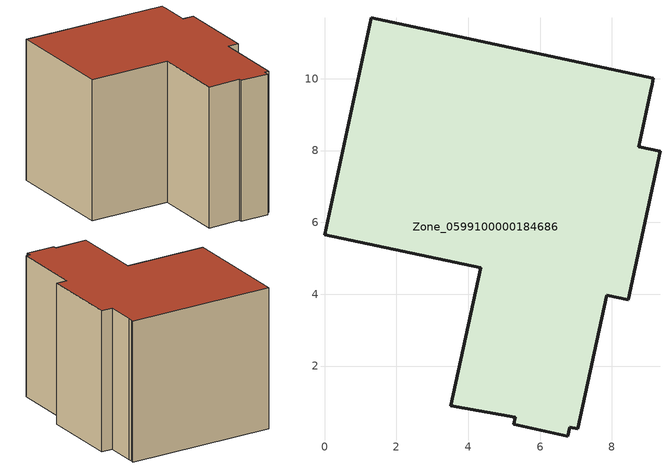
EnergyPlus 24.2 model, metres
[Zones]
Zone_0599100000184686
 floor ground (C_G): 6.83,0.29 6.78,0.05 5.27,0.38 5.31,0.57 3.52,0.89 4.35,4.74 0,5.66 1.3,11.69 9.16,10.01 9.12,9.85 9.09,9.66 8.75,8.1 9.34,7.98 8.45,3.84 7.86,3.97 7.05,0.25 z0
 wall outside (C_F): 7.86,3.97 8.45,3.84 9.34,7.98 8.75,8.1 9.09,9.66 9.12,9.85 9.16,10.01 1.3,11.69 0,5.66 4.35,4.74 3.52,0.89 5.31,0.57 5.27,0.38 6.78,0.05 6.83,0.29 7.05,0.25 7.86,3.97 z0:7.64
 roof outside (C_R): 9.09,9.66 9.12,9.85 9.16,10.01 1.3,11.69 0,5.66 4.35,4.74 3.52,0.89 5.31,0.57 5.27,0.38 6.78,0.05 6.83,0.29 7.05,0.25 7.86,3.97 8.45,3.84 9.34,7.98 8.75,8.1 z7.64
[BUILDING]
Pand.0599100000184686: North Axis=0; Terrain=City; Loads Convergence Tolerance Value=0.04; Temperature Convergence Tolerance Value=0.4; Solar Distribution=FullExterior; Maximum Number of Warmup Days=25; Minimum Number of Warmup Days=1
[Site:Location]
Rotterdam.The.Hague.AP_ZH_NLD Design_Conditions: Latitude=51.96; Longitude=4.45; Time Zone=1; Elevation=-4.5
[SITE:GROUNDTEMPERATURE:BUILDINGSURFACE]
18, 18, 18, 18, 18, 18, 18, 18, 18, 18, 18, 18
[MATERIAL] Thermal Absorptance=0.9; Solar Absorptance=0.7; Visible Absorptance=0.7
Name | Roughness | Thickness | Conductivity | Density | Specific Heat
G.TC.1975-1991 | MediumSmooth | 0.15 | 0.288461 | 540 | 1210
F.TC.1975-1991 | Rough | 0.3 | 0.230769 | 1920 | 840
R.TC.1975-1991 | MediumRough | 0.2 | 0.153846 | 1500 | 1000
[CONSTRUCTION]
C_G: G.TC.1975-1991
C_F: F.TC.1975-1991
C_R: R.TC.1975-1991
[ZONE]
Zone_0599100000184686: Type=1; Multiplier=1; Ceiling Height=Autocalculate; Volume=Autocalculate; Floor Area=autocalculate; Part of Total Floor Area=Yes
[ZONEINFILTRATION:DESIGNFLOWRATE]
Infil_Zone_0599100000184686: Zone or ZoneList or Space or SpaceList=Zone_0599100000184686; Schedule=AlwaysOn; Design Flow Rate Calculation Method=Flow/Area; Flow Rate per Floor Area=0.003; Constant Term Coefficient=1; Temperature Term Coefficient=0; Velocity Term Coefficient=0; Velocity Squared Term Coefficient=0
[HVACTEMPLATE:ZONE:IDEALLOADSAIRSYSTEM]
Zone_0599100000184686: Maximum Heating Supply Air Temperature=50; Minimum Cooling Supply Air Temperature=13; Maximum Heating Supply Air Humidity Ratio=0.0156; Minimum Cooling Supply Air Humidity Ratio=0.0077; Heating Limit=NoLimit; Cooling Limit=NoLimit; Dehumidification Control Type=ConstantSensibleHeatRatio; Cooling Sensible Heat Ratio=0.7; Dehumidification Setpoint=60; Humidification Control Type=None; Humidification Setpoint=30; Outdoor Air Method=None; Outdoor Air Flow Rate per Person=0.00944; Outdoor Air Flow Rate per Zone Floor Area=0; Outdoor Air Flow Rate per Zone=0; Demand Controlled Ventilation Type=None; Outdoor Air Economizer Type=NoEconomizer; Heat Recovery Type=None; Sensible Heat Recovery Effectiveness=0.7; Latent Heat Recovery Effectiveness=0.65
[ZONECONTROL:THERMOSTAT]
ThermostatControl_Zone_0599100000184686: Zone or ZoneList=Zone_0599100000184686; Control Type Schedule=DualSetpointControlType; Control 1=Thermostat_Zone_0599100000184686; Temperature Difference Between Cutout And Setpoint=0
[THERMOSTATSETPOINT:DUALSETPOINT]
Thermostat_Zone_0599100000184686: Heating Setpoint Temperature Schedule=HeatingSetpoint_Zone_0599100000184686; Cooling Setpoint Temperature Schedule=CoolingSetpoint_Zone_0599100000184686
[SCHEDULE:COMPACT]
HeatingSetpoint_Zone_0599100000184686: Through: 12/31, For: AllDays, Until: 24:00, 21
CoolingSetpoint_Zone_0599100000184686: Through: 12/31, For: AllDays, Until: 24:00, 24
DualSetpointControlType: Through: 12/31, For: AllDays, Until: 24:00, 4
AlwaysOn: Through: 12/31, For: AllDays, Until: 24:00, 1
